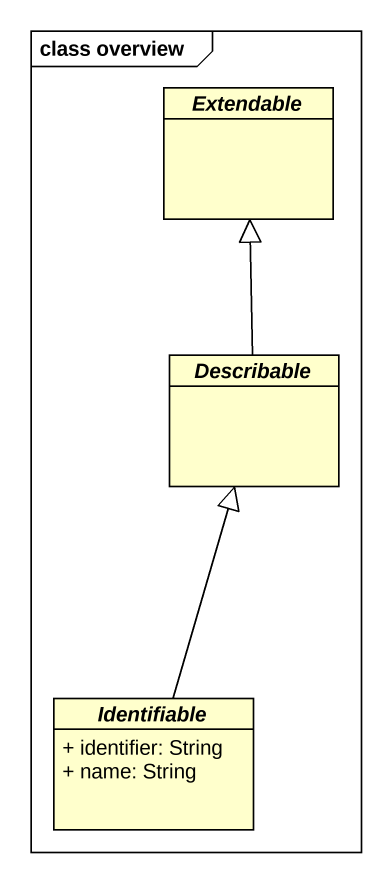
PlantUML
@startuml
mainframe class overview
hide circle
hide empty members
skinparam classAttributeIconSize 0
abstract class Extendable
abstract class Describable
abstract class Identifiable {
  + identifier: String
  + name: String
}
Describable -up-|> Extendable
Identifiable -up-|> Describable
@enduml
